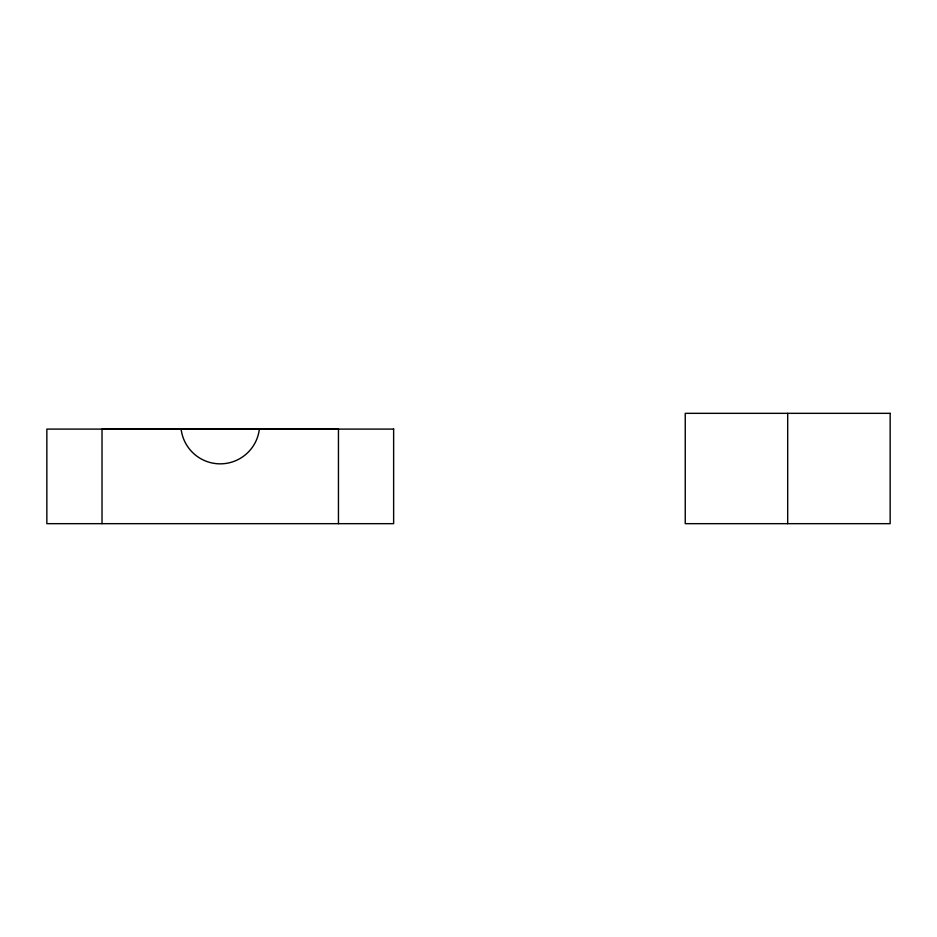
<?xml version="1.0" encoding="UTF-8"?>
<svg xmlns="http://www.w3.org/2000/svg" width="937" height="937" viewBox="0 0 937 937"><rect width="100%" height="100%" fill="white"/><g stroke="black" fill="none" stroke-linecap="round" stroke-linejoin="round"><path stroke-width="1.41" d="M338.456 523.666L338.456 429.099L259.408 428.736A39.401 39.401 0 0 1 181.075 428.736L102.016 429.099L102.016 523.666M181.075 428.736L259.408 428.736M787.689 413.334L787.689 523.666M890.15 413.334L685.24 413.334L685.24 523.666L890.15 523.666L890.15 413.334M393.634 429.099L46.85 429.099L46.85 523.666L393.634 523.666L393.634 429.099"/></g></svg>
